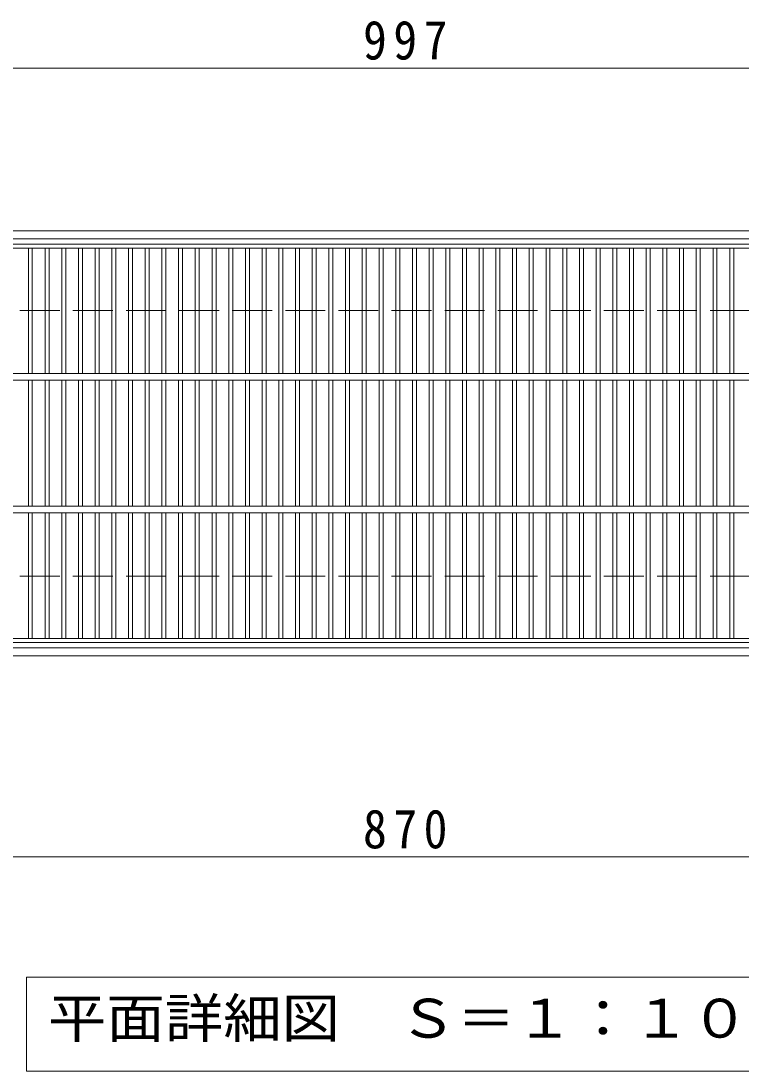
# Model space of a CAD drawing. Units: millimetres at full size, sheet at 1:10. Extents: x -2101 to 2475, y -1960 to 1590.
# Drawn here: x -1580 to -1038, y 685 to 1476 of the extents above; entities that cross this region are included whole.
import ezdxf
from ezdxf.enums import TextEntityAlignment as Align

# ---------------------------------------------------------------- set-up
doc = ezdxf.new("R2010")
doc.units = ezdxf.units.MM
doc.header["$LTSCALE"] = 10
doc.linetypes.add('DASHED3', pattern=[4, 3, -1])
for name, color, linetype, lineweight in [('C-1', 2, 'Continuous', 9), ('C-2', 3, 'Continuous', 9), ('C-4', 7, 'Continuous', 9), ('C-5', 4, 'DASHED3', 9)]:
    doc.layers.add(name, color=color, linetype=linetype, lineweight=lineweight)
doc.styles.add('ＭＳ ゴシック', font='')
doc.styles.get('ＭＳ ゴシック').set_extended_font_data('MS Gothic')

msp = doc.modelspace()

# ---------------------------------------------------------------- linework, layer by layer
at = {"layer": 'C-1'}
for p, q in [((-481.01, 1317.56), (-2101.01, 1317.56)), ((-481.01, 1311.56), (-2101.01, 1311.56)), ((-481.01, 1003.56), (-2101.01, 1003.56)), ((-481.01, 997.56), (-2101.01, 997.56))]:
    msp.add_line(p, q, dxfattribs=at)
at = {"layer": 'C-1', "linetype": 'DASHED3'}
for p, q in [((-2101.01, 1257.56), (-481.01, 1257.56)), ((-2101.01, 1057.56), (-481.01, 1057.56))]:
    msp.add_line(p, q, dxfattribs=at)
at = {"layer": 'C-2'}
for p, q in [((-791.51, 1307.56), (-1788.51, 1307.56)), ((-1788.51, 1304.56), (-791.51, 1304.56)), ((-1574.65, 1304.56), (-1574.65, 1210.06)), ((-1571.65, 1304.56), (-1571.65, 1210.06)), ((-1562.07, 1304.56), (-1562.07, 1210.06)), ((-1559.07, 1304.56), (-1559.07, 1210.06)), ((-1549.49, 1304.56), (-1549.49, 1210.06)), ((-1546.49, 1304.56), (-1546.49, 1210.06)), ((-1536.91, 1304.56), (-1536.91, 1210.06)), ((-1533.91, 1304.56), (-1533.91, 1210.06)), ((-1524.33, 1304.56), (-1524.33, 1210.06)), ((-1521.33, 1304.56), (-1521.33, 1210.06)), ((-1511.75, 1304.56), (-1511.75, 1210.06)), ((-1508.75, 1304.56), (-1508.75, 1210.06)), ((-1499.17, 1304.56), (-1499.17, 1210.06)), ((-1496.17, 1304.56), (-1496.17, 1210.06)), ((-1486.59, 1304.56), (-1486.59, 1210.06)), ((-1483.59, 1304.56), (-1483.59, 1210.06)), ((-1474.01, 1304.56), (-1474.01, 1210.06)), ((-1471.01, 1304.56), (-1471.01, 1210.06)), ((-1461.43, 1304.56), (-1461.43, 1210.06)), ((-1458.43, 1304.56), (-1458.43, 1210.06)), ((-1448.85, 1304.56), (-1448.85, 1210.06)), ((-1445.85, 1304.56), (-1445.85, 1210.06)), ((-1436.27, 1304.56), (-1436.27, 1210.06)), ((-1433.27, 1304.56), (-1433.27, 1210.06)), ((-1423.69, 1304.56), (-1423.69, 1210.06)), ((-1420.69, 1304.56), (-1420.69, 1210.06)), ((-1411.11, 1304.56), (-1411.11, 1210.06)), ((-1408.11, 1304.56), (-1408.11, 1210.06)), ((-1398.53, 1304.56), (-1398.53, 1210.06)), ((-1395.53, 1304.56), (-1395.53, 1210.06)), ((-1385.95, 1304.56), (-1385.95, 1210.06)), ((-1382.95, 1304.56), (-1382.95, 1210.06)), ((-1373.37, 1304.56), (-1373.37, 1210.06)), ((-1370.37, 1304.56), (-1370.37, 1210.06)), ((-1360.79, 1304.56), (-1360.79, 1210.06)), ((-1357.79, 1304.56), (-1357.79, 1210.06)), ((-1348.21, 1304.56), (-1348.21, 1210.06)), ((-1345.21, 1304.56), (-1345.21, 1210.06)), ((-1335.63, 1304.56), (-1335.63, 1210.06)), ((-1332.63, 1304.56), (-1332.63, 1210.06)), ((-1323.05, 1304.56), (-1323.05, 1210.06)), ((-1320.05, 1304.56), (-1320.05, 1210.06)), ((-1310.47, 1304.56), (-1310.47, 1210.06)), ((-1307.47, 1304.56), (-1307.47, 1210.06)), ((-1297.89, 1304.56), (-1297.89, 1210.06)), ((-1294.89, 1304.56), (-1294.89, 1210.06)), ((-1285.31, 1304.56), (-1285.31, 1210.06)), ((-1282.31, 1304.56), (-1282.31, 1210.06)), ((-1272.73, 1304.56), (-1272.73, 1210.06)), ((-1269.73, 1304.56), (-1269.73, 1210.06)), ((-1260.15, 1304.56), (-1260.15, 1210.06)), ((-1257.15, 1304.56), (-1257.15, 1210.06)), ((-1247.57, 1304.56), (-1247.57, 1210.06)), ((-1244.57, 1304.56), (-1244.57, 1210.06)), ((-1234.99, 1304.56), (-1234.99, 1210.06)), ((-1231.99, 1304.56), (-1231.99, 1210.06)), ((-1222.41, 1304.56), (-1222.41, 1210.06)), ((-1219.41, 1304.56), (-1219.41, 1210.06)), ((-1209.83, 1304.56), (-1209.83, 1210.06)), ((-1206.83, 1304.56), (-1206.83, 1210.06)), ((-1197.25, 1304.56), (-1197.25, 1210.06)), ((-1194.25, 1304.56), (-1194.25, 1210.06)), ((-1184.67, 1304.56), (-1184.67, 1210.06)), ((-1181.67, 1304.56), (-1181.67, 1210.06)), ((-1172.09, 1304.56), (-1172.09, 1210.06)), ((-1169.09, 1304.56), (-1169.09, 1210.06)), ((-1159.51, 1304.56), (-1159.51, 1210.06)), ((-1156.51, 1304.56), (-1156.51, 1210.06)), ((-1146.93, 1304.56), (-1146.93, 1210.06)), ((-1143.93, 1304.56), (-1143.93, 1210.06)), ((-1134.35, 1304.56), (-1134.35, 1210.06)), ((-1131.35, 1304.56), (-1131.35, 1210.06)), ((-1121.77, 1304.56), (-1121.77, 1210.06)), ((-1118.77, 1304.56), (-1118.77, 1210.06)), ((-1109.19, 1304.56), (-1109.19, 1210.06)), ((-1106.19, 1304.56), (-1106.19, 1210.06)), ((-1096.61, 1304.56), (-1096.61, 1210.06)), ((-1093.61, 1304.56), (-1093.61, 1210.06)), ((-1084.03, 1304.56), (-1084.03, 1210.06)), ((-1081.03, 1304.56), (-1081.03, 1210.06)), ((-1071.45, 1304.56), (-1071.45, 1210.06)), ((-1068.45, 1304.56), (-1068.45, 1210.06)), ((-1058.87, 1304.56), (-1058.87, 1210.06)), ((-1055.87, 1304.56), (-1055.87, 1210.06)), ((-1046.29, 1304.56), (-1046.29, 1210.06)), ((-1043.29, 1304.56), (-1043.29, 1210.06)), ((-1788.51, 1210.06), (-791.51, 1210.06)), ((-1788.51, 1205.06), (-791.51, 1205.06)), ((-1574.65, 1205.06), (-1574.65, 1110.06)), ((-1571.65, 1205.06), (-1571.65, 1110.06)), ((-1562.07, 1205.06), (-1562.07, 1110.06)), ((-1559.07, 1205.06), (-1559.07, 1110.06)), ((-1549.49, 1205.06), (-1549.49, 1110.06)), ((-1546.49, 1205.06), (-1546.49, 1110.06)), ((-1536.91, 1205.06), (-1536.91, 1110.06)), ((-1533.91, 1205.06), (-1533.91, 1110.06)), ((-1524.33, 1205.06), (-1524.33, 1110.06)), ((-1521.33, 1205.06), (-1521.33, 1110.06)), ((-1511.75, 1205.06), (-1511.75, 1110.06)), ((-1508.75, 1205.06), (-1508.75, 1110.06)), ((-1499.17, 1205.06), (-1499.17, 1110.06)), ((-1496.17, 1205.06), (-1496.17, 1110.06)), ((-1486.59, 1205.06), (-1486.59, 1110.06)), ((-1483.59, 1205.06), (-1483.59, 1110.06)), ((-1474.01, 1205.06), (-1474.01, 1110.06)), ((-1471.01, 1205.06), (-1471.01, 1110.06)), ((-1461.43, 1205.06), (-1461.43, 1110.06)), ((-1458.43, 1205.06), (-1458.43, 1110.06)), ((-1448.85, 1205.06), (-1448.85, 1110.06)), ((-1445.85, 1205.06), (-1445.85, 1110.06)), ((-1436.27, 1205.06), (-1436.27, 1110.06)), ((-1433.27, 1205.06), (-1433.27, 1110.06)), ((-1423.69, 1205.06), (-1423.69, 1110.06)), ((-1420.69, 1205.06), (-1420.69, 1110.06)), ((-1411.11, 1205.06), (-1411.11, 1110.06)), ((-1408.11, 1205.06), (-1408.11, 1110.06)), ((-1398.53, 1205.06), (-1398.53, 1110.06)), ((-1395.53, 1205.06), (-1395.53, 1110.06)), ((-1385.95, 1205.06), (-1385.95, 1110.06)), ((-1382.95, 1205.06), (-1382.95, 1110.06)), ((-1373.37, 1205.06), (-1373.37, 1110.06)), ((-1370.37, 1205.06), (-1370.37, 1110.06)), ((-1360.79, 1205.06), (-1360.79, 1110.06)), ((-1357.79, 1205.06), (-1357.79, 1110.06)), ((-1348.21, 1205.06), (-1348.21, 1110.06)), ((-1345.21, 1205.06), (-1345.21, 1110.06)), ((-1335.63, 1205.06), (-1335.63, 1110.06)), ((-1332.63, 1205.06), (-1332.63, 1110.06)), ((-1323.05, 1205.06), (-1323.05, 1110.06)), ((-1320.05, 1205.06), (-1320.05, 1110.06)), ((-1310.47, 1205.06), (-1310.47, 1110.06)), ((-1307.47, 1205.06), (-1307.47, 1110.06)), ((-1297.89, 1205.06), (-1297.89, 1110.06)), ((-1294.89, 1205.06), (-1294.89, 1110.06)), ((-1285.31, 1205.06), (-1285.31, 1110.06)), ((-1282.31, 1205.06), (-1282.31, 1110.06)), ((-1272.73, 1205.06), (-1272.73, 1110.06)), ((-1269.73, 1205.06), (-1269.73, 1110.06)), ((-1260.15, 1205.06), (-1260.15, 1110.06)), ((-1257.15, 1205.06), (-1257.15, 1110.06)), ((-1247.57, 1205.06), (-1247.57, 1110.06)), ((-1244.57, 1205.06), (-1244.57, 1110.06)), ((-1234.99, 1205.06), (-1234.99, 1110.06)), ((-1231.99, 1205.06), (-1231.99, 1110.06)), ((-1222.41, 1205.06), (-1222.41, 1110.06)), ((-1219.41, 1205.06), (-1219.41, 1110.06)), ((-1209.83, 1205.06), (-1209.83, 1110.06)), ((-1206.83, 1205.06), (-1206.83, 1110.06)), ((-1197.25, 1205.06), (-1197.25, 1110.06)), ((-1194.25, 1205.06), (-1194.25, 1110.06)), ((-1184.67, 1205.06), (-1184.67, 1110.06)), ((-1181.67, 1205.06), (-1181.67, 1110.06)), ((-1172.09, 1205.06), (-1172.09, 1110.06)), ((-1169.09, 1205.06), (-1169.09, 1110.06)), ((-1159.51, 1205.06), (-1159.51, 1110.06)), ((-1156.51, 1205.06), (-1156.51, 1110.06)), ((-1146.93, 1205.06), (-1146.93, 1110.06)), ((-1143.93, 1205.06), (-1143.93, 1110.06)), ((-1134.35, 1205.06), (-1134.35, 1110.06)), ((-1131.35, 1205.06), (-1131.35, 1110.06)), ((-1121.77, 1205.06), (-1121.77, 1110.06)), ((-1118.77, 1205.06), (-1118.77, 1110.06)), ((-1109.19, 1205.06), (-1109.19, 1110.06)), ((-1106.19, 1205.06), (-1106.19, 1110.06)), ((-1096.61, 1205.06), (-1096.61, 1110.06)), ((-1093.61, 1205.06), (-1093.61, 1110.06)), ((-1084.03, 1205.06), (-1084.03, 1110.06)), ((-1081.03, 1205.06), (-1081.03, 1110.06)), ((-1071.45, 1205.06), (-1071.45, 1110.06)), ((-1068.45, 1205.06), (-1068.45, 1110.06)), ((-1058.87, 1205.06), (-1058.87, 1110.06)), ((-1055.87, 1205.06), (-1055.87, 1110.06)), ((-1046.29, 1205.06), (-1046.29, 1110.06)), ((-1043.29, 1205.06), (-1043.29, 1110.06)), ((-1788.51, 1110.06), (-791.51, 1110.06)), ((-1788.51, 1105.06), (-791.51, 1105.06)), ((-1574.65, 1105.06), (-1574.65, 1010.56)), ((-1571.65, 1105.06), (-1571.65, 1010.56)), ((-1562.07, 1105.06), (-1562.07, 1010.56)), ((-1559.07, 1105.06), (-1559.07, 1010.56)), ((-1549.49, 1105.06), (-1549.49, 1010.56)), ((-1546.49, 1105.06), (-1546.49, 1010.56)), ((-1536.91, 1105.06), (-1536.91, 1010.56)), ((-1533.91, 1105.06), (-1533.91, 1010.56)), ((-1524.33, 1105.06), (-1524.33, 1010.56)), ((-1521.33, 1105.06), (-1521.33, 1010.56)), ((-1511.75, 1105.06), (-1511.75, 1010.56)), ((-1508.75, 1105.06), (-1508.75, 1010.56)), ((-1499.17, 1105.06), (-1499.17, 1010.56)), ((-1496.17, 1105.06), (-1496.17, 1010.56)), ((-1486.59, 1105.06), (-1486.59, 1010.56)), ((-1483.59, 1105.06), (-1483.59, 1010.56)), ((-1474.01, 1105.06), (-1474.01, 1010.56)), ((-1471.01, 1105.06), (-1471.01, 1010.56)), ((-1461.43, 1105.06), (-1461.43, 1010.56)), ((-1458.43, 1105.06), (-1458.43, 1010.56)), ((-1448.85, 1105.06), (-1448.85, 1010.56)), ((-1445.85, 1105.06), (-1445.85, 1010.56)), ((-1436.27, 1105.06), (-1436.27, 1010.56)), ((-1433.27, 1105.06), (-1433.27, 1010.56)), ((-1423.69, 1105.06), (-1423.69, 1010.56)), ((-1420.69, 1105.06), (-1420.69, 1010.56)), ((-1411.11, 1105.06), (-1411.11, 1010.56)), ((-1408.11, 1105.06), (-1408.11, 1010.56)), ((-1398.53, 1105.06), (-1398.53, 1010.56)), ((-1395.53, 1105.06), (-1395.53, 1010.56)), ((-1385.95, 1105.06), (-1385.95, 1010.56)), ((-1382.95, 1105.06), (-1382.95, 1010.56)), ((-1373.37, 1105.06), (-1373.37, 1010.56)), ((-1370.37, 1105.06), (-1370.37, 1010.56)), ((-1360.79, 1105.06), (-1360.79, 1010.56)), ((-1357.79, 1105.06), (-1357.79, 1010.56)), ((-1348.21, 1105.06), (-1348.21, 1010.56)), ((-1345.21, 1105.06), (-1345.21, 1010.56)), ((-1335.63, 1105.06), (-1335.63, 1010.56)), ((-1332.63, 1105.06), (-1332.63, 1010.56)), ((-1323.05, 1105.06), (-1323.05, 1010.56)), ((-1320.05, 1105.06), (-1320.05, 1010.56)), ((-1310.47, 1105.06), (-1310.47, 1010.56)), ((-1307.47, 1105.06), (-1307.47, 1010.56)), ((-1297.89, 1105.06), (-1297.89, 1010.56)), ((-1294.89, 1105.06), (-1294.89, 1010.56)), ((-1285.31, 1105.06), (-1285.31, 1010.56)), ((-1282.31, 1105.06), (-1282.31, 1010.56)), ((-1272.73, 1105.06), (-1272.73, 1010.56)), ((-1269.73, 1105.06), (-1269.73, 1010.56)), ((-1260.15, 1105.06), (-1260.15, 1010.56)), ((-1257.15, 1105.06), (-1257.15, 1010.56)), ((-1247.57, 1105.06), (-1247.57, 1010.56)), ((-1244.57, 1105.06), (-1244.57, 1010.56)), ((-1234.99, 1105.06), (-1234.99, 1010.56)), ((-1231.99, 1105.06), (-1231.99, 1010.56)), ((-1222.41, 1105.06), (-1222.41, 1010.56)), ((-1219.41, 1105.06), (-1219.41, 1010.56)), ((-1209.83, 1105.06), (-1209.83, 1010.56)), ((-1206.83, 1105.06), (-1206.83, 1010.56)), ((-1197.25, 1105.06), (-1197.25, 1010.56)), ((-1194.25, 1105.06), (-1194.25, 1010.56)), ((-1184.67, 1105.06), (-1184.67, 1010.56)), ((-1181.67, 1105.06), (-1181.67, 1010.56)), ((-1172.09, 1105.06), (-1172.09, 1010.56)), ((-1169.09, 1105.06), (-1169.09, 1010.56)), ((-1159.51, 1105.06), (-1159.51, 1010.56)), ((-1156.51, 1105.06), (-1156.51, 1010.56)), ((-1146.93, 1105.06), (-1146.93, 1010.56)), ((-1143.93, 1105.06), (-1143.93, 1010.56)), ((-1134.35, 1105.06), (-1134.35, 1010.56)), ((-1131.35, 1105.06), (-1131.35, 1010.56)), ((-1121.77, 1105.06), (-1121.77, 1010.56)), ((-1118.77, 1105.06), (-1118.77, 1010.56)), ((-1109.19, 1105.06), (-1109.19, 1010.56)), ((-1106.19, 1105.06), (-1106.19, 1010.56)), ((-1096.61, 1105.06), (-1096.61, 1010.56)), ((-1093.61, 1105.06), (-1093.61, 1010.56)), ((-1084.03, 1105.06), (-1084.03, 1010.56)), ((-1081.03, 1105.06), (-1081.03, 1010.56)), ((-1071.45, 1105.06), (-1071.45, 1010.56)), ((-1068.45, 1105.06), (-1068.45, 1010.56)), ((-1058.87, 1105.06), (-1058.87, 1010.56)), ((-1055.87, 1105.06), (-1055.87, 1010.56)), ((-1046.29, 1105.06), (-1046.29, 1010.56)), ((-1043.29, 1105.06), (-1043.29, 1010.56)), ((-1788.51, 1010.56), (-791.51, 1010.56)), ((-1788.51, 1007.56), (-791.51, 1007.56))]:
    msp.add_line(p, q, dxfattribs=at)
at = {"layer": 'C-4'}
for p, q in [((-1788.51, 1440.09), (-791.51, 1440.09)), ((-1725.01, 846.03), (-855.01, 846.03))]:
    msp.add_line(p, q, dxfattribs=at)
at = {"layer": 'C-5', "color": 7, "linetype": 'Continuous'}
for p, q in [((-1005.88, 755.43), (-1576.14, 755.43)), ((-1576.14, 755.43), (-1576.14, 684.82)), ((-1576.14, 684.82), (-1005.88, 684.82))]:
    msp.add_line(p, q, dxfattribs=at)

# ---------------------------------------------------------------- texts
at = {"layer": 'C-4', "color": 2, "char_height": 29.33, "attachment_point": 7, "style": 'ＭＳ ゴシック'}
for s, insert in [('\\T1.27;\\W0.9;997', (-1322.51, 1446.09)), ('\\T1.27;\\W0.9;870', (-1322.51, 852.03))]:
    msp.add_mtext(s, dxfattribs=dict(at, insert=insert))
at = {"layer": 'C-5', "color": 2, "style": 'ＭＳ ゴシック', "width": 1.1}
msp.add_text('平面詳細図\u3000Ｓ＝１：１０', height=29.33, dxfattribs=at).set_placement((-1559.85, 701.12), align=Align.BOTTOM_LEFT)

doc.saveas('drawing.dxf')
